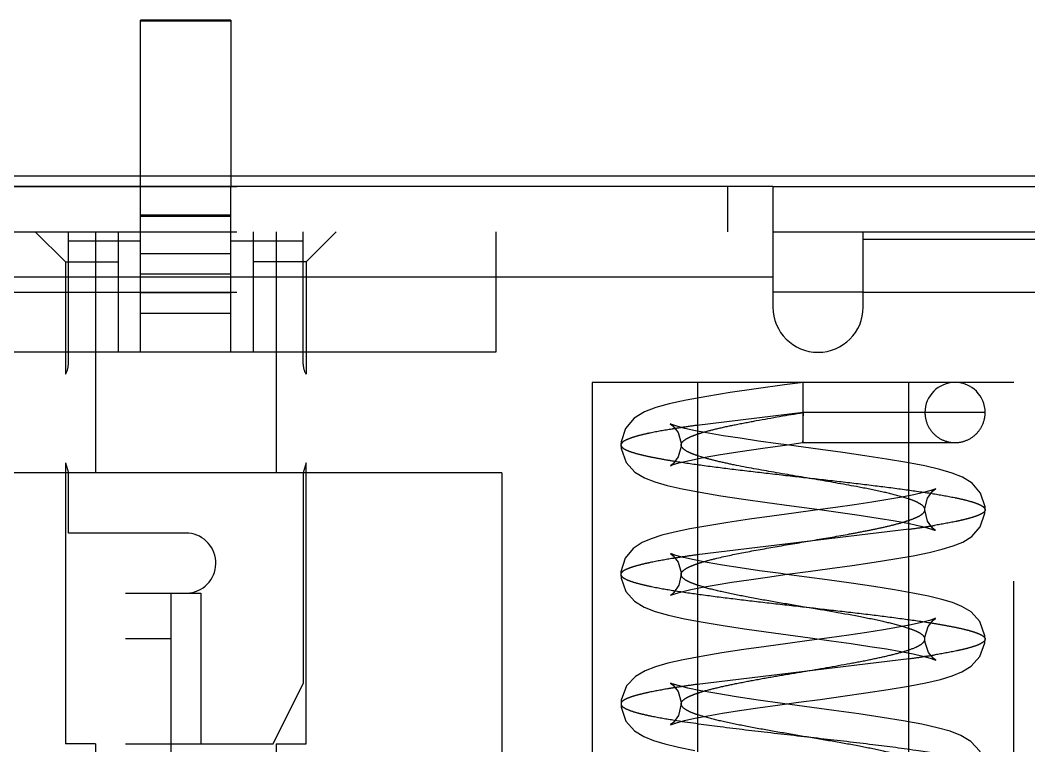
# Model space of a CAD drawing. Header units: inches. Extents: x 0 to 8.3, y 0 to 11.7.
# Drawn here: x 3.03 to 3.1619, y 1.4017 to 1.4966 of the extents above; entities that cross this region are included whole.
import ezdxf

# ---------------------------------------------------------------- set-up
doc = ezdxf.new("R2010")
doc.units = ezdxf.units.IN
doc.header["$LTSCALE"] = 0.7622047244
doc.header["$MEASUREMENT"] = 0
doc.linetypes.add('HIDDEN', pattern=[0.2, 0.1, -0.1])
doc.layers.get('0').update_dxf_attribs({"linetype": 'CONTINUOUS'})
for name, color, linetype in [('03___PRT_ALL_CURVES', 7, 'CONTINUOUS'), ('03__ASM_ALL_CURVES', 7, 'CONTINUOUS'), ('DEFAULT_2', 8, 'HIDDEN')]:
    doc.layers.add(name, color=color, linetype=linetype)

msp = doc.modelspace()

# ---------------------------------------------------------------- linework, layer by layer
at = {"color": 7, "linetype": 'CONTINUOUS'}
for p, q in [((3.0575343769, 1.496580248), (3.0457233533, 1.496580248)), ((3.0457233533, 1.4748248386), (3.0457233533, 1.496580248)), ((3.0575343769, 1.496580248), (3.0575343769, 1.4748248386)), ((3.1284005187, 1.4748248386), (2.7583217785, 1.4748248386)), ((3.1284005187, 1.4748248386), (3.1284005187, 1.4590768071)), ((3.1284005187, 1.4689193267), (3.2445431504, 1.4689193267)), ((3.1402115423, 1.4590768071), (3.1402115423, 1.4689193267)), ((3.1402115423, 1.4679350773), (3.1796642191, 1.4679350773)), ((2.7583217785, 1.4630138149), (3.1284005187, 1.4630138149)), ((3.1402115423, 1.461045311), (3.1284005187, 1.461045311))]:
    msp.add_line(p, q, dxfattribs=at)
msp.add_arc((3.1343060305, 1.4590768071), 0.0059055118, 180, 360, dxfattribs=at)
at = {"layer": '03___PRT_ALL_CURVES', "color": 4, "linetype": 'CONTINUOUS'}
for p, q in [((3.0457233533, 1.4762027913), (3.0142272903, 1.4762027913)), ((3.2524162667, 1.4762027913), (3.0575343769, 1.4762027913))]:
    msp.add_line(p, q, dxfattribs=at)
at = {"layer": '03___PRT_ALL_CURVES', "color": 8, "linetype": 'HIDDEN'}
msp.add_line((3.0575343769, 1.4762027913), (3.0457233533, 1.4762027913), dxfattribs=at)
at = {"layer": '03__ASM_ALL_CURVES', "color": 8, "linetype": 'HIDDEN'}
msp.add_line((2.7583217785, 1.4748248386), (3.1284005187, 1.4748248386), dxfattribs=at)
at = {"layer": '03__ASM_ALL_CURVES', "color": 4, "linetype": 'CONTINUOUS'}
msp.add_line((3.1284005187, 1.4748248386), (3.2524162667, 1.4748248386), dxfattribs=at)
at = {"layer": 'DEFAULT_2', "color": 8, "linetype": 'HIDDEN'}
for p, q in [((3.0457233533, 1.4964771826), (3.0575343769, 1.4964771826)), ((3.0457233533, 1.4531712952), (3.0457233533, 1.4748248386)), ((3.0575343769, 1.4531712952), (3.0575343769, 1.4748248386)), ((3.1224950068, 1.4689193267), (3.1224950068, 1.4748248386)), ((3.0575343769, 1.4710758433), (3.0457233533, 1.4710758433)), ((3.0457233533, 1.4709727779), (3.0575343769, 1.4709727779)), ((2.7583217785, 1.4689193267), (3.1284005187, 1.4689193267)), ((3.0358808336, 1.4649823189), (3.0319438257, 1.4689193267)), ((3.0362745344, 1.4515964921), (3.0362745344, 1.4689193267)), ((3.0398178415, 1.4689193267), (3.0398178415, 1.4374232638)), ((3.0427705974, 1.4689193267), (3.0427705974, 1.4531712952)), ((3.0604871328, 1.4531712952), (3.0604871328, 1.4689193267)), ((3.0634398887, 1.4689193267), (3.0634398887, 1.4374232638)), ((3.0669831958, 1.4515964921), (3.0669831958, 1.4689193267)), ((3.0713139045, 1.4689193267), (3.0673768966, 1.4649823189)), ((3.0921800462, 1.4689193267), (3.0921800462, 1.4531712952)), ((3.0362745344, 1.4677382244), (3.0457233533, 1.4677382244)), ((3.0575343769, 1.4677382244), (3.0669831958, 1.4677382244)), ((3.0457233533, 1.4660645854), (3.0575343769, 1.4660645854)), ((3.0358808336, 1.4649823189), (3.0427705974, 1.4649823189)), ((3.0358808336, 1.4649823189), (3.0358808336, 1.4502907343)), ((3.0673768966, 1.4649823189), (3.0604871328, 1.4649823189)), ((3.0673768966, 1.4649823189), (3.0673768966, 1.4502907343)), ((3.0575343769, 1.4633999417), (3.0457233533, 1.4633999417)), ((2.7583217785, 1.461045311), (3.1284005187, 1.461045311)), ((3.0575343769, 1.4609502622), (3.0457233533, 1.4609502622)), ((3.1402115423, 1.461045311), (3.2024162667, 1.461045311)), ((3.0457233533, 1.4582856185), (3.0575343769, 1.4582856185)), ((3.0921800462, 1.4531712952), (2.6803690226, 1.4531712952)), ((3.1598965817, 1.4492342874), (3.1047784714, 1.4492342874)), ((3.1047784714, 1.4492342874), (3.1047784714, 1.3232500354)), ((3.118557999, 1.4492342874), (3.118557999, 1.3508090905)), ((3.1323375265, 1.4413632945), (3.1323375264, 1.4492313726)), ((3.1522194163, 1.4492313726), (3.1323375265, 1.4492313726)), ((3.1461170541, 1.4492342874), (3.1461170541, 1.3508090905)), ((3.1598965817, 1.3232500354), (3.1598965817, 1.4492342874)), ((3.1323374073, 1.4452980818), (3.1184477447, 1.4436176278)), ((3.1323375504, 1.4452972846), (3.1323309543, 1.4443332827)), ((3.1323309543, 1.4443332827), (3.1323354454, 1.4413620916)), ((3.1561553599, 1.445297279), (3.1323375265, 1.445297279)), ((3.1323415658, 1.4427251504), (3.1323375364, 1.4452972777)), ((3.1323354552, 1.4413621134), (3.1323366786, 1.4418390952)), ((3.1323366786, 1.4418390952), (3.1323415658, 1.4427251504)), ((3.1085338838, 1.4410561153), (3.1085338823, 1.4410531962)), ((3.1346381607, 1.4404578886), (3.1301697052, 1.4410659051)), ((3.1323354335, 1.4413621848), (3.1522194161, 1.4413621848)), ((3.1192751286, 1.4394231859), (3.1184568288, 1.4396825469)), ((3.0358808336, 1.4387355997), (3.0362745344, 1.4374232638)), ((3.0358808336, 1.4387355997), (3.0358808336, 1.4019901929)), ((3.0673768966, 1.4387355997), (3.0669831958, 1.4374232638)), ((3.0673768966, 1.4019901929), (3.0673768966, 1.4387355997)), ((3.0929674478, 1.4374232638), (2.6894241407, 1.4374232638)), ((3.0362745344, 1.429549248), (3.0362745344, 1.4374232638)), ((3.0669831958, 1.4374232638), (3.0669831958, 1.4098642086)), ((3.0929674478, 1.4374232638), (3.0929674478, 1.3823051535)), ((3.1462644909, 1.4339681446), (3.1453853057, 1.4342497989)), ((3.1481029481, 1.434843483), (3.1468423239, 1.4345528876)), ((3.130839703, 1.4330993446), (3.1345021106, 1.4326007549)), ((3.1561527728, 1.4325927202), (3.1561527737, 1.4325900607)), ((3.1462283978, 1.4300457579), (3.1184536954, 1.4266913038)), ((3.0516288651, 1.429549248), (3.0362745344, 1.429549248)), ((3.1085197669, 1.4241422726), (3.1085197642, 1.4241396704)), ((3.1355126519, 1.4234085695), (3.1301706724, 1.4241358883)), ((3.1164680745, 1.421866906), (3.1176877757, 1.4221528002)), ((3.1192710337, 1.4224926474), (3.1185527444, 1.4227199439)), ((3.0437548494, 1.4216752323), (3.0535973691, 1.4216752323)), ((3.0437548494, 1.2445098779), (3.0437548494, 1.4216752323)), ((3.0496603612, 1.4216752323), (3.0496603612, 1.2445098779)), ((3.0535973691, 1.4216752323), (3.0535973691, 1.4019901929)), ((3.1478403976, 1.4178467866), (3.1464742166, 1.4175465826)), ((3.1462568141, 1.4170399552), (3.145346671, 1.4173287647)), ((3.0437548494, 1.4157697204), (3.0496603612, 1.4157697204)), ((3.1561446349, 1.4156829115), (3.156144635, 1.415679432)), ((3.1462318438, 1.413118976), (3.1184782445, 1.4097648025)), ((3.1484591627, 1.4134436018), (3.148207512, 1.4134052659)), ((3.063046188, 1.4019901929), (3.0669831958, 1.4098642086)), ((3.1085401227, 1.4072136957), (3.1085401252, 1.4072099736)), ((3.1168223872, 1.4050252076), (3.1181971004, 1.4053286407)), ((3.1193175247, 1.4055500137), (3.1184368185, 1.4058276)), ((3.0398178415, 1.4019901929), (3.0358808336, 1.4019901929)), ((3.0398178415, 1.4019901929), (3.0398178415, 1.2248248386)), ((3.0437548494, 1.4019901929), (3.063046188, 1.4019901929)), ((3.0634398887, 1.4019901929), (3.0673768966, 1.4019901929)), ((3.0634398887, 1.4019901929), (3.0634398887, 1.2248248386))]:
    msp.add_line(p, q, dxfattribs=at)
for points in [[(3.1323372116, 1.4492350558), (3.1299239676, 1.448907581), (3.1262341598, 1.448396968), (3.1228088592, 1.4478959783), (3.1197451838, 1.4474060044)], [(3.1197451838, 1.4474060044), (3.1170763889, 1.4469203723), (3.1148545307, 1.4464358171), (3.1130781228, 1.445938431), (3.1116188454, 1.4453699044), (3.1102669215, 1.4445413726), (3.1091301862, 1.4432287463), (3.1085537421, 1.441457965), (3.1085338985, 1.4410547607)], [(3.1151003775, 1.4437476696), (3.1149671895, 1.4438038649), (3.1153254173, 1.4435449852), (3.1159985161, 1.4426717535), (3.1163944759, 1.4412911136), (3.1164028646, 1.4410559124)], [(3.1199600314, 1.4426042704), (3.1182827059, 1.4429251223), (3.1169032684, 1.4432277562), (3.1158514924, 1.4435012655), (3.115173306, 1.4437198439), (3.1151003775, 1.4437476696)], [(3.1301697052, 1.4410659051), (3.1291007261, 1.4412119213), (3.1265226296, 1.4415730944), (3.1241132242, 1.4419260577), (3.1219123346, 1.4422703615), (3.1199600314, 1.4426042704)], [(3.1085338838, 1.4410561153), (3.1085611672, 1.440584634), (3.1092018558, 1.4387647095), (3.1103629423, 1.4374989205), (3.1116298853, 1.4367473506), (3.1129771232, 1.4362249602), (3.1145796426, 1.4357664864), (3.1165294129, 1.4353221928)], [(3.1164028535, 1.4410553315), (3.1163974519, 1.4408676179), (3.1160260609, 1.4394947961), (3.1153705705, 1.4386122197), (3.1150568086, 1.438370007)], [(3.1174804746, 1.4390368247), (3.1193031819, 1.43940407), (3.1215278445, 1.439794289), (3.1241265873, 1.4402048199), (3.1270679744, 1.4406349922), (3.1303011966, 1.4410841727), (3.1323354473, 1.4413608015)], [(3.1482763317, 1.4383192715), (3.1459299013, 1.4387693463), (3.143271443, 1.4392137452), (3.1404245543, 1.4396463415), (3.1375233446, 1.4400605722), (3.1346381607, 1.4404578886)], [(3.1150568086, 1.438370007), (3.1150045833, 1.4383393872), (3.1152496718, 1.4384386741), (3.1161036153, 1.4387032907), (3.1174804746, 1.4390368247)], [(3.1561527611, 1.4325912348), (3.1561356909, 1.4329646147), (3.1555502034, 1.4347728707), (3.1544401302, 1.4360556593), (3.1531988464, 1.4368353635), (3.1518470198, 1.4373871747), (3.1502417402, 1.4378633013), (3.1482763317, 1.4383192715)], [(3.1165294129, 1.4353221928), (3.1188704463, 1.4348744572), (3.1215737499, 1.4344232195), (3.1245465094, 1.4339745989), (3.1276693904, 1.4335328558), (3.130839703, 1.4330993446)], [(3.1496571213, 1.4353141006), (3.1496865374, 1.4353315642), (3.1495874584, 1.4352914445), (3.1490332125, 1.4351002943), (3.1481029481, 1.434843483)], [(3.1482799579, 1.432592207), (3.1482842195, 1.4327601265), (3.1486306096, 1.4341051408), (3.1492842122, 1.4350209225), (3.1496571213, 1.4353141006)], [(3.1468423239, 1.4345528876), (3.1452789415, 1.4342419707), (3.1434352945, 1.4339170989), (3.1413471136, 1.4335820772), (3.1390496758, 1.4332384777), (3.1365665532, 1.432885247), (3.1339214369, 1.4325207347), (3.1311424788, 1.4321430266), (3.1282652117, 1.4317499752), (3.1253510878, 1.4313413413), (3.1225164177, 1.4309231244), (3.1198799441, 1.4305018153)], [(3.1345021106, 1.4326007549), (3.1369322543, 1.4322649356), (3.1396834166, 1.4318692153), (3.142171614, 1.4314885622), (3.1443687152, 1.4311225005)], [(3.1443337761, 1.4261574529), (3.1467513698, 1.4265812406), (3.1488198525, 1.4270007317), (3.1505529032, 1.4274223887), (3.151984629, 1.4278607183), (3.1532164152, 1.4283686906), (3.1544030944, 1.4291047088), (3.1555148233, 1.4303537365), (3.156127264, 1.4321373136), (3.1561527728, 1.4325927202)], [(3.1495992518, 1.4299034833), (3.1496677074, 1.4298750086), (3.1492686987, 1.4301847216), (3.1486222797, 1.4310987108), (3.1482799666, 1.4325915242)], [(3.1443687152, 1.4311225005), (3.1462454606, 1.4307722037), (3.1477644563, 1.4304427987), (3.1488782871, 1.4301493961), (3.1495353276, 1.4299293492), (3.1495992518, 1.4299034833)], [(3.1198799441, 1.4305018153), (3.1175386074, 1.4300822959), (3.1155466556, 1.4296669115), (3.1138826443, 1.4292479006), (3.112504522, 1.4288081636), (3.1113080346, 1.4282899543), (3.1101503173, 1.427530281), (3.1090864136, 1.4262564099), (3.1085332509, 1.4244714219), (3.1085197574, 1.4241398764)], [(3.115065387, 1.4268373831), (3.1149984904, 1.4268656617), (3.1153695536, 1.426584149), (3.1160091941, 1.425720624), (3.1163852312, 1.4243733457), (3.1163933991, 1.4241406948)], [(3.11980804, 1.4257021891), (3.1180918598, 1.4260326236), (3.1167149393, 1.4263413746), (3.1157124404, 1.4266130057), (3.1151218147, 1.4268143793), (3.115065387, 1.4268373831)], [(3.1176877757, 1.4221528002), (3.1192073356, 1.4224590295), (3.1210026174, 1.4227790179), (3.1230367195, 1.4231087512), (3.1252727579, 1.4234461624), (3.1276891981, 1.42379235), (3.1302701678, 1.4241496626), (3.1329964852, 1.4245206862), (3.1358411658, 1.4249081826), (3.1387570242, 1.4253140315), (3.1416317719, 1.4257329894), (3.1443337761, 1.4261574529)], [(3.1301706724, 1.4241358883), (3.1294241868, 1.4242377664), (3.1266498878, 1.424626369), (3.1241088353, 1.4249989819), (3.1218217346, 1.4253573014), (3.11980804, 1.4257021891)], [(3.1085197669, 1.4241422726), (3.1085475985, 1.423665568), (3.1091602195, 1.4218979719), (3.110286768, 1.4206365205), (3.1115755916, 1.4198520601), (3.1130181745, 1.4192856784), (3.1147586289, 1.418790932), (3.1168624403, 1.418321914)], [(3.1163934035, 1.424140599), (3.116092511, 1.4227347333), (3.1154469079, 1.4217686255), (3.1150449246, 1.421437346)], [(3.1467027951, 1.4216984911), (3.1443116492, 1.4221178983), (3.1415918013, 1.422545302), (3.1386193116, 1.4229776267), (3.1355126519, 1.4234085695)], [(3.1150449246, 1.421437346), (3.1150094279, 1.4214153733), (3.1150625568, 1.4214338985), (3.1155765456, 1.4216156478), (3.1164680745, 1.421866906)], [(3.1561446462, 1.4156794946), (3.1561211129, 1.4161188106), (3.1554698782, 1.4179824683), (3.1543250065, 1.4192288739), (3.1531191131, 1.4199532705), (3.1518914935, 1.4204454463), (3.1504743073, 1.4208709499), (3.148759179, 1.4212835078), (3.1467027951, 1.4216984911)], [(3.1168624403, 1.418321914), (3.1192663414, 1.4178751914), (3.1218901346, 1.4174458505), (3.12466663, 1.417029247), (3.1275288135, 1.4166233801), (3.1304140478, 1.4162272406), (3.1332641869, 1.4158402593)], [(3.149652131, 1.4183876039), (3.1496716042, 1.4183985828), (3.1494942499, 1.4183245525), (3.1488610582, 1.4181154167), (3.1478403976, 1.4178467866)], [(3.1482745272, 1.4156810997), (3.1482840811, 1.4159321848), (3.1486845055, 1.4173070784), (3.1493357117, 1.4181523253), (3.149652131, 1.4183876039)], [(3.1464742166, 1.4175465826), (3.1448059096, 1.4172278021), (3.1428713342, 1.4168963326), (3.1407031335, 1.4165550212), (3.1383338515, 1.4162053531), (3.1357997443, 1.4158484149), (3.1331341694, 1.4154835739), (3.1303594133, 1.4151074602), (3.1275036303, 1.414716362), (3.1246068504, 1.4143061917), (3.1217337063, 1.4138732003), (3.1190303955, 1.4134246937)], [(3.1332641869, 1.4158402593), (3.1360233155, 1.4154621715), (3.1386375124, 1.4150933798), (3.1410567752, 1.4147348367), (3.1432365545, 1.4143879903), (3.1451384934, 1.4140550723)], [(3.1434651804, 1.4090892125), (3.1461199438, 1.4095372528), (3.1484082828, 1.4099804818), (3.1503006062, 1.4104221109), (3.1518334094, 1.410878018), (3.1531242381, 1.4113999185), (3.15434161, 1.4121419346), (3.1554792953, 1.413394148), (3.156117586, 1.4152119483), (3.1561446349, 1.4156829115)], [(3.1496244989, 1.4129675615), (3.1497008095, 1.4129352955), (3.1493545814, 1.4131877637), (3.1487538287, 1.4139297191), (3.148304303, 1.4152371067), (3.1482745195, 1.4156807235)], [(3.1451384934, 1.4140550723), (3.1467400502, 1.4137393972), (3.1480271752, 1.4134465942), (3.1489826259, 1.413187564), (3.1495671973, 1.4129904975), (3.1496244989, 1.4129675615)], [(3.1190303955, 1.4134246937), (3.1166455631, 1.4129734904), (3.1146579258, 1.4125262839), (3.1130362421, 1.412068081), (3.1116781365, 1.4115465501), (3.1104216831, 1.4108117839), (3.1092511105, 1.4095719399), (3.1085680021, 1.4076879345), (3.1085401207, 1.40720899)], [(3.1151377111, 1.4098732961), (3.1150029169, 1.4099302795), (3.1153522158, 1.4096742635), (3.1160071875, 1.4088162721), (3.1163980265, 1.4074543599), (3.1164070272, 1.4072108912)], [(3.118979038, 1.40892952), (3.1172749015, 1.4092816915), (3.1160021337, 1.4095968717), (3.1152233499, 1.409840818), (3.1151377111, 1.4098732961)], [(3.1181971004, 1.4053286407), (3.1198726704, 1.4056507375), (3.1218210946, 1.4059858929), (3.1240164557, 1.4063312147), (3.1264241364, 1.4066849998), (3.1290054142, 1.4070470507), (3.1317391494, 1.4074204005), (3.134601922, 1.407808666), (3.1375603726, 1.4082157808), (3.1405596142, 1.4086449548), (3.1434651804, 1.4090892125)], [(3.1296491027, 1.4072773235), (3.1264814853, 1.4077200605), (3.1235991517, 1.4081465828), (3.1210888635, 1.4085506081), (3.118979038, 1.40892952)], [(3.1478577125, 1.40454497), (3.1454497089, 1.4049938452), (3.1426824148, 1.4054480949), (3.1396172297, 1.4059066438), (3.1363463853, 1.4063661792), (3.1296491027, 1.4072773235)], [(3.1085401227, 1.4072136957), (3.1085637307, 1.4067723365), (3.1091807222, 1.4049624296), (3.1103062836, 1.403697637), (3.111517604, 1.4029476108), (3.1127836275, 1.4024299827), (3.1142628659, 1.401986542), (3.1160606128, 1.4015613908), (3.1182142496, 1.4011356815)], [(3.1164070299, 1.4072121534), (3.1160564219, 1.4057029842), (3.1153931328, 1.4047836042), (3.1150238488, 1.4044994837)], [(3.1150238488, 1.4044994837), (3.1149959934, 1.404483462), (3.1151392938, 1.4045410603), (3.1157847089, 1.4047526737), (3.1168223872, 1.4050252076)], [(3.1561353544, 1.398735743), (3.156117906, 1.3991142), (3.155476826, 1.4010151544), (3.1542878091, 1.402313778), (3.1529795723, 1.4030854978), (3.1515589668, 1.4036295994), (3.1498833789, 1.4040969796), (3.1478577125, 1.40454497)]]:
    msp.add_lwpolyline(points, dxfattribs=at)
for centre, radius, start, end in [((3.0339123297, 1.4515964921), 0.0023622047, 326.4426902381, 360), ((3.0693454006, 1.4515964921), 0.0023622047, 180, 213.5573097619), ((3.1522194163, 1.4452954258), 0.0039359467, 0.0269763873, 179.9730493772), ((3.1323371692, 1.3376089524), 0.1069054622, 99.080889059, 99.235214594), ((3.1353254315, 1.3187476683), 0.1260019847, 98.6217196447, 99.0690467019), ((3.1424242035, 1.2713038181), 0.1739739049, 97.9215108767, 98.5908406347), ((3.1252804003, 1.5813994172), 0.1527964293, 277.8799215466, 278.6460435946), ((3.1309810135, 1.5438513817), 0.1148181215, 278.6504152251, 279.1001453094), ((3.1330240595, 1.5310750875), 0.1018795081, 279.1020433329, 279.322793921), ((3.0516288651, 1.4256122401), 0.0039370079, 277.9643827799, 90), ((3.1334891311, 1.3140479779), 0.1136375841, 98.6469681773, 99.2856188043), ((3.1412780362, 1.2621930261), 0.1660741819, 97.8994253632, 98.6139159356), ((3.055633243, 1.5961419199), 0.1744785656, 268.8767385146, 269.3314386144), ((3.1238458999, 1.5745630792), 0.1629887387, 277.894332507, 278.5961016428), ((3.1316072083, 1.5236201413), 0.1114578765, 278.6962269161, 279.302791794), ((3.1310249729, 1.3123326564), 0.0982230072, 99.2853212673, 99.5251032962), ((3.1346568262, 1.2898729639), 0.1209744219, 98.6758026704, 99.2665526415), ((3.1418472498, 1.2421778782), 0.1692084147, 97.9383687158, 98.6465677932)]:
    msp.add_arc(centre, radius, start, end, dxfattribs=at)
for points, knots in [([(3.1164028647, 1.4410563761), (3.1164029948, 1.441259805), (3.1166565868, 1.4415836831), (3.1171074619, 1.441879839), (3.1176350162, 1.4421441375), (3.1182992244, 1.4424037454), (3.1194471523, 1.4427774396), (3.1211865869, 1.4432239123), (3.1235804538, 1.4437395521), (3.1273409384, 1.4444549143), (3.1303004934, 1.4449538496), (3.1323373681, 1.4452980632)], [0, 0, 0, 0, 0.0364280411, 0.0637884537, 0.0985921046, 0.1411758696, 0.1916314072, 0.3145792007, 0.4625824717, 0.6300852742, 1, 1, 1, 1]), ([(3.1482824084, 1.4452972777), (3.1482824087, 1.4447853979), (3.1484937764, 1.4437528971), (3.1493621815, 1.4424403805), (3.1506745075, 1.4415707259), (3.1517077914, 1.4413621848), (3.1522194163, 1.4413621848)], [0, 0, 0, 0, 0.2500714519, 0.4999289699, 0.7500530845, 1, 1, 1, 1]), ([(3.1522194163, 1.4413621848), (3.1527310413, 1.4413621848), (3.1537643255, 1.441570726), (3.1550766518, 1.442440381), (3.1559450567, 1.4437528983), (3.1561564242, 1.4447853995), (3.1561564242, 1.4452972795)], [0, 0, 0, 0, 0.2499468985, 0.5000710246, 0.7499285247, 1, 1, 1, 1]), ([(3.1151801401, 1.4431286861), (3.1142280085, 1.4429738586), (3.1128914731, 1.4427402825), (3.1112482458, 1.4423752741), (3.1103015793, 1.4421207211), (3.1095552763, 1.4418702814), (3.109012048, 1.441617339), (3.1086543452, 1.4413742226), (3.1085343834, 1.4411513591), (3.1085338998, 1.441057679)], [0, 0, 0, 0, 0.4063071407, 0.5712296403, 0.708834755, 0.8190738077, 0.9023875975, 0.9605412666, 1, 1, 1, 1]), ([(3.1085338985, 1.4410547608), (3.1085343116, 1.4409586458), (3.1086630169, 1.4407277402), (3.1090465562, 1.440481237), (3.1096324624, 1.4402243484), (3.1104363999, 1.4399700039), (3.1114478832, 1.4397106866), (3.1126569702, 1.4394506016), (3.114050801, 1.4391891663), (3.1162397413, 1.4388231141), (3.1193394964, 1.4383766632), (3.1234099508, 1.43786125), (3.1278265868, 1.4373435822), (3.132413483, 1.4368248499), (3.1369932179, 1.4363058675), (3.1413946819, 1.4357871037), (3.1454541263, 1.4352707872), (3.1490129708, 1.4347586919), (3.1515951564, 1.434312411), (3.1532994741, 1.4339388013), (3.1542863891, 1.433678855), (3.1550692389, 1.4334235845), (3.1556424299, 1.4331651543), (3.1560208277, 1.4329200182), (3.1561523003, 1.4326902795), (3.1561527603, 1.4325938966)], [0, 0, 0, 0, 0.0059046714, 0.0148090965, 0.0278172913, 0.0451081079, 0.0665528269, 0.0919500832, 0.121069475, 0.1536668048, 0.2282834679, 0.3134410376, 0.4057187945, 0.5014652353, 0.59702369, 0.6888653567, 0.7737305829, 0.8484069666, 0.9097409144, 0.9346554095, 0.9555712159, 0.9724175484, 0.9851900288, 0.9940788543, 1, 1, 1, 1]), ([(3.1184568288, 1.4396825469), (3.1181567013, 1.4397854372), (3.1176224031, 1.4399896896), (3.116891418, 1.4403440004), (3.1164029698, 1.4407690571), (3.1164028646, 1.4410559122)], [0, 0, 0, 0, 0.3739506923, 0.661902282, 1, 1, 1, 1]), ([(3.1453853057, 1.4342497989), (3.1445432603, 1.4344985897), (3.1426434196, 1.4349579996), (3.1389203032, 1.4357047201), (3.1341454323, 1.4365325514), (3.1286834244, 1.4374453407), (3.1243075638, 1.4382294878), (3.1212261791, 1.4388984418), (3.1198836595, 1.4392435669), (3.1192751286, 1.4394231859)], [0, 0, 0, 0, 0.0989176838, 0.2199993574, 0.4277994603, 0.6448026399, 0.8439225867, 0.9285196588, 1, 1, 1, 1]), ([(3.1482799579, 1.4325927992), (3.1482797428, 1.4328795748), (3.1477963739, 1.4333002883), (3.1470804643, 1.433661387), (3.1465579454, 1.43386537), (3.1462644909, 1.4339681446)], [0, 0, 0, 0, 0.3424801587, 0.6286723953, 1, 1, 1, 1]), ([(3.1163933991, 1.4241410214), (3.1163934758, 1.4243462084), (3.1166639028, 1.4246686522), (3.1171252124, 1.4249604689), (3.1176638861, 1.4252235441), (3.1183335743, 1.4254818001), (3.119477156, 1.425854309), (3.1216485633, 1.4264164017), (3.1250316187, 1.4271023442), (3.1293101713, 1.4278595589), (3.1338451203, 1.4286206905), (3.1376096244, 1.4292679473), (3.1404578388, 1.4298025957), (3.1423631585, 1.4301920843), (3.1440492867, 1.4305815276), (3.1454832068, 1.4309691134), (3.146639505, 1.431354843), (3.1474145933, 1.4316916809), (3.147867994, 1.4319792388), (3.1481451561, 1.4322121137), (3.1482798746, 1.4324474572), (3.1482799579, 1.4325922073)], [0, 0, 0, 0, 0.0183740452, 0.0323602983, 0.0500722391, 0.0715520298, 0.0967308896, 0.1576759353, 0.2723059424, 0.4057326194, 0.5467681902, 0.6840791004, 0.7477721349, 0.8062676616, 0.8582114738, 0.9027175198, 0.9392224835, 0.9673077901, 0.978178845, 0.9870379497, 1, 1, 1, 1]), ([(3.1561527611, 1.4325912347), (3.1561523762, 1.4324980369), (3.1560271791, 1.4322745431), (3.1556588789, 1.4320376837), (3.1551038789, 1.4317875471), (3.1543475521, 1.4315403928), (3.1533991809, 1.4312885877), (3.1517764019, 1.4309277783), (3.1504620127, 1.4306946004), (3.1495281739, 1.4305412705)], [0, 0, 0, 0, 0.039447563, 0.0988318286, 0.1842300404, 0.2965115905, 0.4352187361, 0.5994479689, 1, 1, 1, 1]), ([(3.1151530119, 1.4261964832), (3.1142170757, 1.4260430619), (3.1129004416, 1.4258096169), (3.1112757414, 1.4254477936), (3.1103275831, 1.4251954224), (3.1095717867, 1.4249476709), (3.109016335, 1.4246968064), (3.108648074, 1.4244594587), (3.1085202736, 1.4242360902), (3.1085197602, 1.424142481)], [0, 0, 0, 0, 0.4009394835, 0.5650288374, 0.703514445, 0.8155975894, 0.9009207108, 0.96042692, 1, 1, 1, 1]), ([(3.1085197574, 1.4241398765), (3.1085200793, 1.4240434172), (3.1086532792, 1.4238132853), (3.1090340928, 1.4235690022), (3.1096105742, 1.42331067), (3.1103967216, 1.4230556464), (3.1113861077, 1.4227958327), (3.1130903924, 1.4224226579), (3.1156711193, 1.4219756085), (3.119228901, 1.421464162), (3.1232886177, 1.4209482305), (3.1276895381, 1.420429872), (3.1322668102, 1.4199109386), (3.136850249, 1.4193923531), (3.1412647683, 1.4188747754), (3.145334844, 1.4183597219), (3.1484346253, 1.4179139025), (3.1506224936, 1.4175477566), (3.1520143164, 1.4172863867), (3.1532216954, 1.4170263265), (3.1542325706, 1.4167669989), (3.1550377143, 1.4165124972), (3.155626317, 1.4162557538), (3.1560133019, 1.4160107005), (3.1561440943, 1.4157792292), (3.156144646, 1.4156829742)], [0, 0, 0, 0, 0.0059256183, 0.0148561731, 0.0276942773, 0.0446101257, 0.0655798206, 0.0905135199, 0.1517641517, 0.2264197279, 0.3113106371, 0.4031533379, 0.4986401933, 0.5942974792, 0.6865148181, 0.771683367, 0.8463158466, 0.878875919, 0.9079482233, 0.9333050003, 0.9547319901, 0.9720431057, 0.9851213348, 0.994086872, 1, 1, 1, 1]), ([(3.1185527444, 1.4227199439), (3.1182395324, 1.4228261729), (3.1176893636, 1.4230291963), (3.1170022148, 1.423375869), (3.1165440653, 1.4237128068), (3.1163934457, 1.4240132976), (3.1163933991, 1.4241406948)], [0, 0, 0, 0, 0.3695420331, 0.6542097291, 0.8576550377, 1, 1, 1, 1]), ([(3.145346671, 1.4173287647), (3.1445066783, 1.4175751011), (3.1426132131, 1.4180369139), (3.1382619378, 1.4189083778), (3.13348864, 1.4197067658), (3.1285857423, 1.4205385668), (3.1250870293, 1.4211646058), (3.1219985721, 1.4217848673), (3.1201078412, 1.4222442997), (3.1192710337, 1.4224926474)], [0, 0, 0, 0, 0.0987511252, 0.219680295, 0.5005985844, 0.644626321, 0.7807036037, 0.9015293237, 1, 1, 1, 1]), ([(3.1482745272, 1.4156810996), (3.1482745986, 1.4159647462), (3.1477928987, 1.4163840568), (3.1470748913, 1.4167357795), (3.146550853, 1.4169380939), (3.1462568141, 1.4170399552)], [0, 0, 0, 0, 0.3396432874, 0.6273846815, 1, 1, 1, 1]), ([(3.1164070271, 1.4072111615), (3.1164070758, 1.4074143129), (3.1166611173, 1.4077396818), (3.1171184149, 1.4080343886), (3.1176568175, 1.4082971177), (3.1183328703, 1.4085551918), (3.1194887133, 1.4089272598), (3.121227902, 1.4093746745), (3.1236193838, 1.4098911274), (3.1263452835, 1.4104081466), (3.1293040464, 1.4109262308), (3.1333758934, 1.411613969), (3.1373682054, 1.4122875778), (3.1411208363, 1.4130021876), (3.1435082829, 1.4135151468), (3.1454694239, 1.4140241375), (3.1467912824, 1.4144696946), (3.1475695871, 1.4148586904), (3.1480198158, 1.4151544412), (3.1482743203, 1.4154774436), (3.148274527, 1.41568075)], [0, 0, 0, 0, 0.0181942513, 0.031991782, 0.0497061512, 0.0713883212, 0.0968781529, 0.1583657436, 0.232145817, 0.3159678372, 0.4068331986, 0.5011608991, 0.6858100325, 0.7694223944, 0.8432626464, 0.9044900846, 0.9507534802, 0.9681187169, 0.981791856, 1, 1, 1, 1]), ([(3.1561446462, 1.4156794946), (3.1561441232, 1.4155867308), (3.1560257616, 1.4153663364), (3.1556732686, 1.4151254203), (3.1551388362, 1.4148749242), (3.1544061027, 1.4146268267), (3.1534784413, 1.4143747122), (3.1518683664, 1.4140122488), (3.1505584002, 1.4137812623), (3.1496245865, 1.4136281765)], [0, 0, 0, 0, 0.0397904752, 0.0982958188, 0.1818997623, 0.2922620386, 0.4297097875, 0.5941062521, 1, 1, 1, 1]), ([(3.1147710575, 1.409201482), (3.113883194, 1.4090524733), (3.1126344474, 1.4088272145), (3.1110927626, 1.4084762488), (3.1102014879, 1.4082357646), (3.1094870908, 1.4079880906), (3.108925908, 1.4077315946), (3.1085412493, 1.4074255057), (3.1085401183, 1.4072127134)], [0, 0, 0, 0, 0.4044200292, 0.5701038194, 0.7093172795, 0.8207526852, 0.9044090272, 1, 1, 1, 1]), ([(3.1085401207, 1.40720899), (3.1085407564, 1.4071129553), (3.108666486, 1.4068839345), (3.1090394797, 1.4066361049), (3.1096081476, 1.4063773612), (3.1103926525, 1.4061214544), (3.1113895414, 1.4058620866), (3.1131123805, 1.4054904341), (3.1163717855, 1.4049303027), (3.12142793, 1.4042384542), (3.1278244898, 1.4034803571), (3.1346111378, 1.4027205193), (3.141200774, 1.4019628675), (3.1470298219, 1.4012064486), (3.1511744524, 1.4005508651), (3.153539102, 1.4000313792), (3.1545291168, 1.3997487164), (3.1550931998, 1.3995548466), (3.1555400254, 1.3993566728), (3.1559117234, 1.399140742), (3.1561344685, 1.3988961083), (3.156135353, 1.3987389815)], [0, 0, 0, 0, 0.0059023409, 0.0146796455, 0.0273428522, 0.044194677, 0.0653324147, 0.0906311676, 0.1524912308, 0.2685275902, 0.4042370205, 0.5483633053, 0.6882395101, 0.8118831387, 0.9096286149, 0.9459904405, 0.9606156161, 0.9728421844, 0.9827166374, 0.9903429614, 1, 1, 1, 1]), ([(3.1184368185, 1.4058276), (3.1181375089, 1.4059305277), (3.1176076834, 1.4061342808), (3.1168834568, 1.4064969575), (3.1164071247, 1.4069243236), (3.1164070272, 1.4072108912)], [0, 0, 0, 0, 0.374987878, 0.6604895538, 1, 1, 1, 1]), ([(3.1453981056, 1.4003871457), (3.144557287, 1.4006338407), (3.1426669805, 1.4010926274), (3.1395804575, 1.4017161317), (3.1360838203, 1.4023419284), (3.1323716643, 1.4029687566), (3.1286573692, 1.4035956208), (3.125154938, 1.4042212852), (3.1220595214, 1.4048449934), (3.1201624067, 1.4053036715), (3.1193175247, 1.4055500137)], [0, 0, 0, 0, 0.0988352652, 0.2192163903, 0.3551651143, 0.4994648405, 0.6438480261, 0.7800353045, 0.9007360031, 1, 1, 1, 1])]:
    msp.add_open_spline(points, degree=3, knots=knots, dxfattribs=at)

doc.saveas('drawing.dxf')
